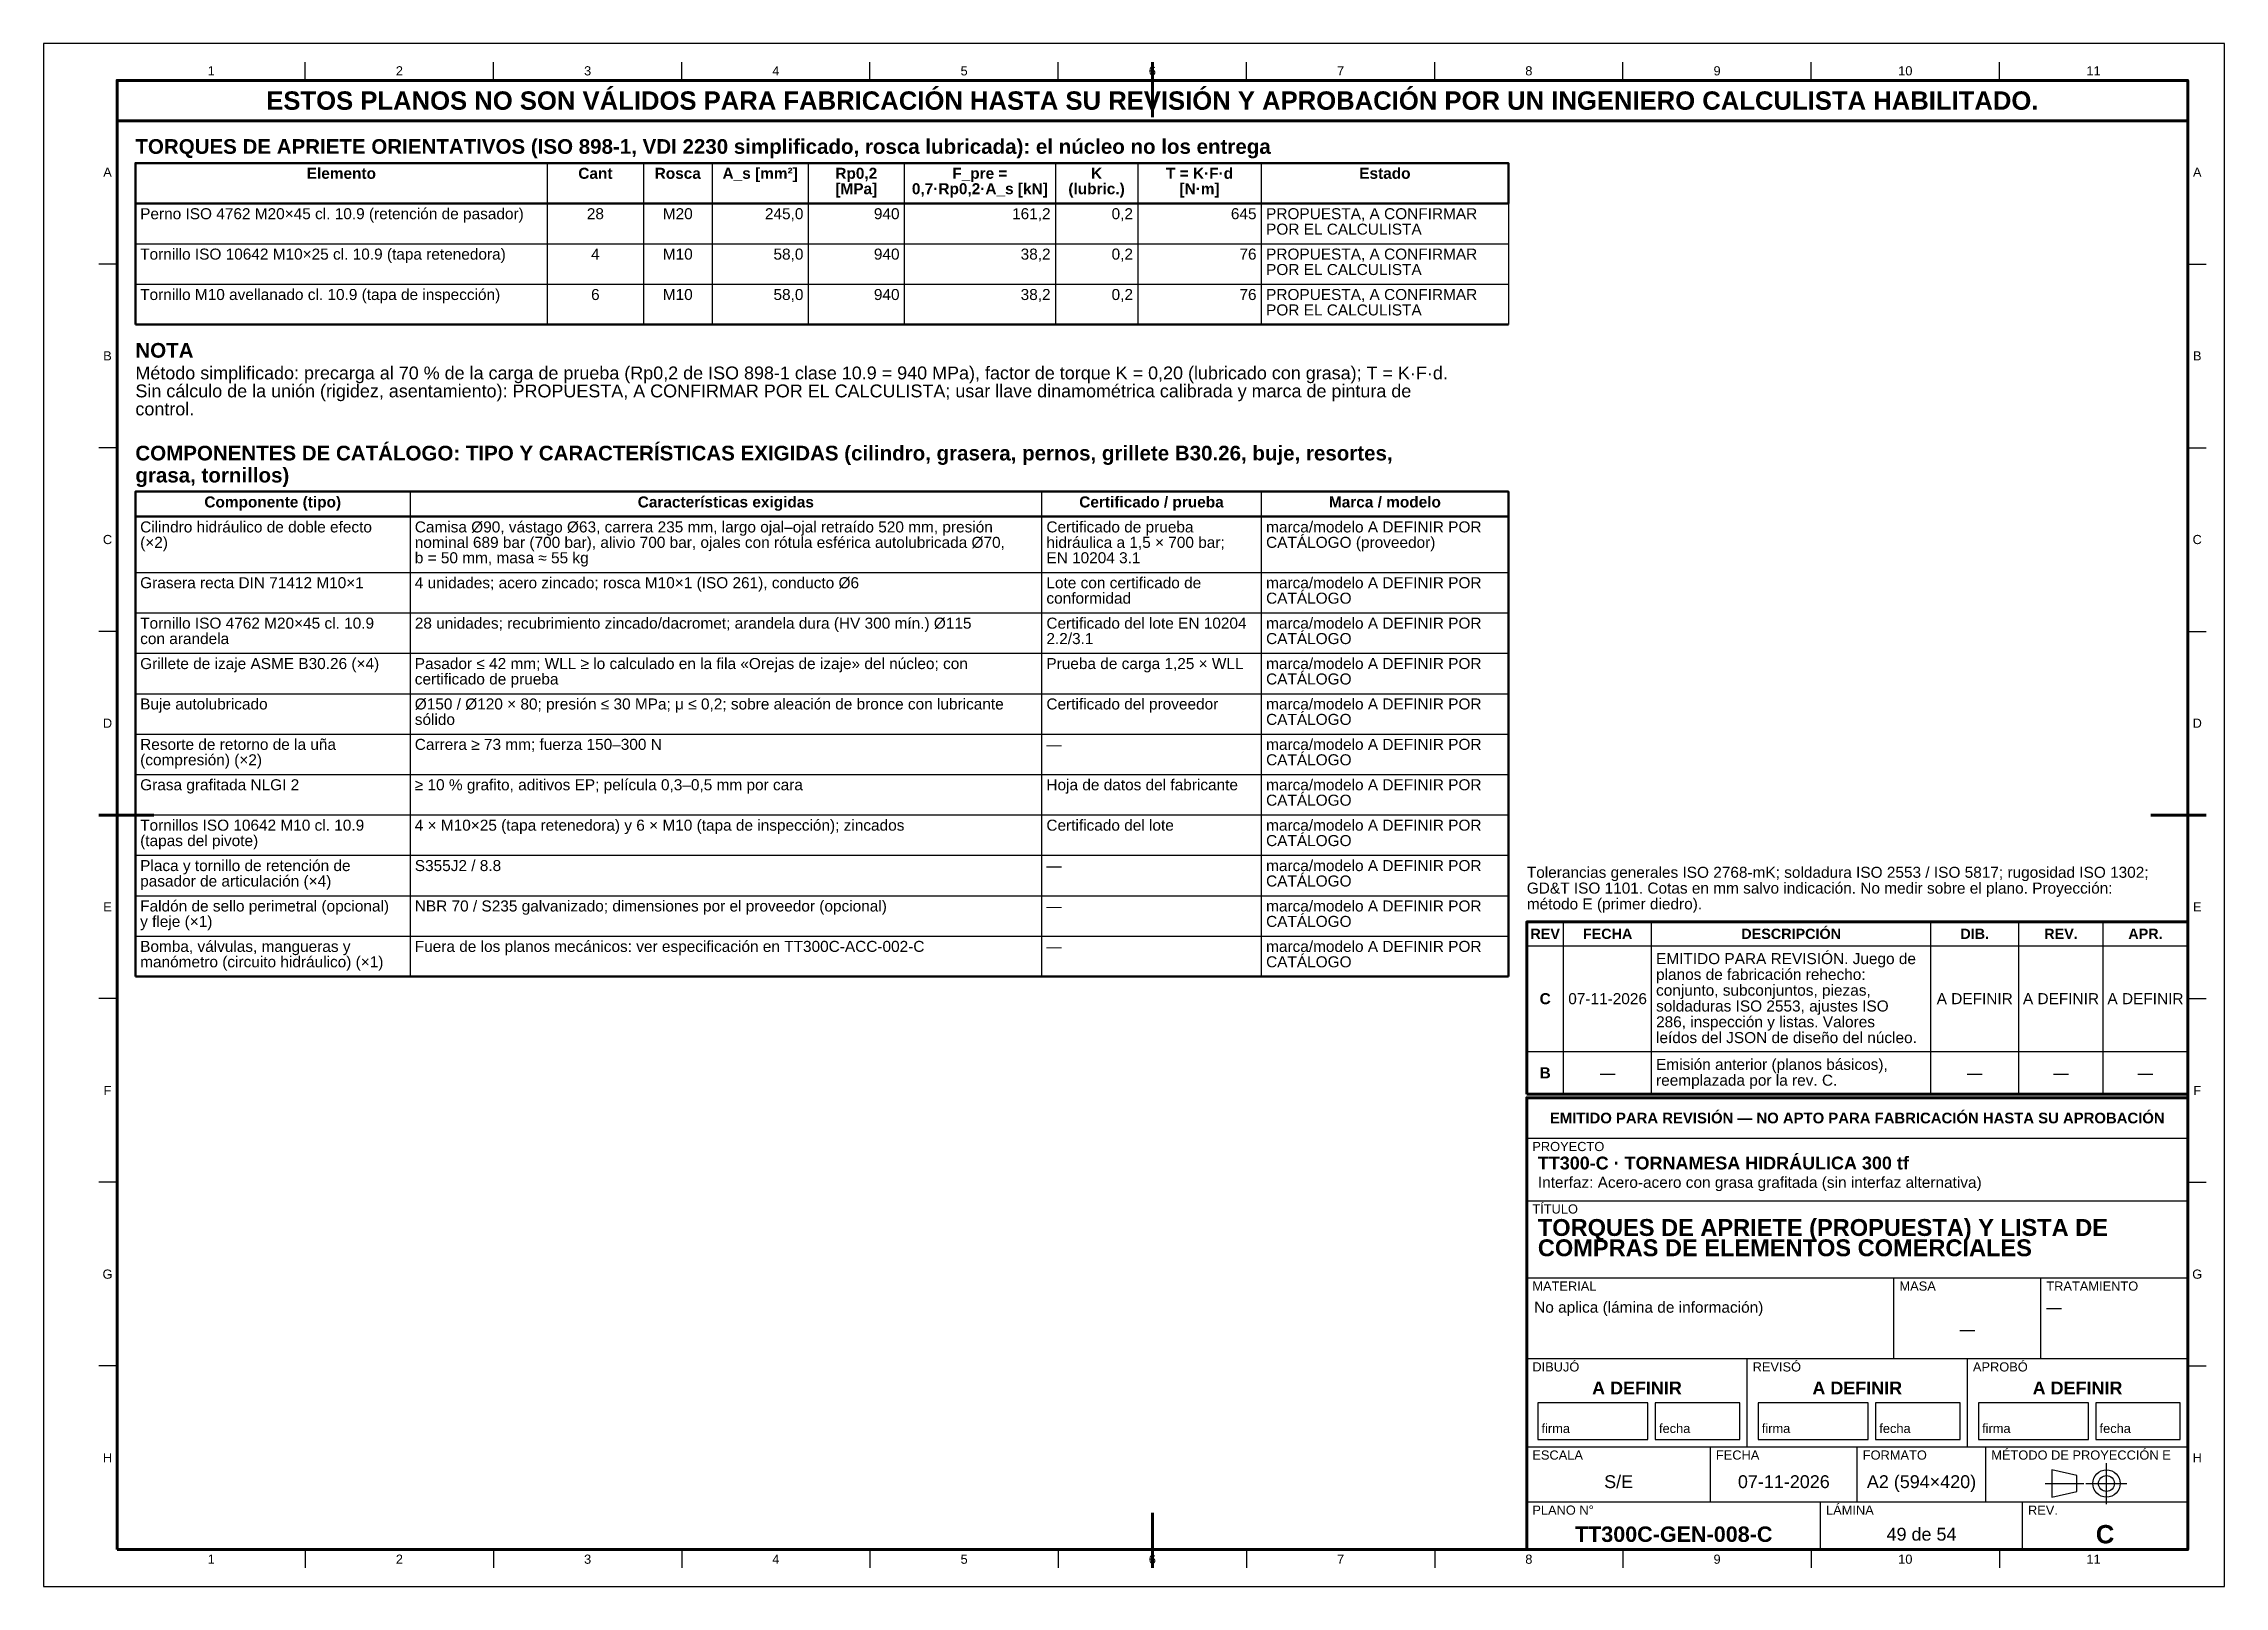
# Model space of a CAD drawing. Header units: millimetres. Extents: x 0 to 594, y 0 to 420.
import ezdxf
from ezdxf.enums import TextEntityAlignment as Align

# ---------------------------------------------------------------- set-up
doc = ezdxf.new("R2010")
doc.units = ezdxf.units.MM
doc.linetypes.add('EJE', pattern=[31, 20, -4, 3, -4])
for name, color, linetype, lineweight in [('EJE', 7, 'EJE', 25), ('FINA', 7, 'CONTINUOUS', 25), ('MARCO', 7, 'CONTINUOUS', 70), ('TXT', 7, 'CONTINUOUS', 25), ('VIS', 7, 'CONTINUOUS', 50)]:
    doc.layers.add(name, color=color, linetype=linetype, lineweight=lineweight)
doc.styles.add('STD', font='LiberationSans-Regular.ttf')
doc.styles.add('STDB', font='LiberationSans-Bold.ttf')

msp = doc.modelspace()

# ---------------------------------------------------------------- linework, layer by layer
at = {"layer": 'EJE'}
for p, q in [((561.88, 22.42), (561.88, 33.58)), ((545.14, 28), (555.68, 28)), ((556.3, 28), (567.46, 28))]:
    msp.add_line(p, q, dxfattribs=at)
at = {"layer": 'FINA'}
for p, q in [((71.27, 410), (71.27, 415)), ((122.55, 410), (122.55, 415)), ((173.82, 410), (173.82, 415)), ((225.09, 410), (225.09, 415)), ((276.36, 410), (276.36, 415)), ((327.64, 410), (327.64, 415)), ((378.91, 410), (378.91, 415)), ((430.18, 410), (430.18, 415)), ((481.45, 410), (481.45, 415)), ((532.73, 410), (532.73, 415)), ((137.2, 387.5), (137.2, 343.5)), ((163.38, 387.5), (163.38, 343.5)), ((182.08, 387.5), (182.08, 343.5)), ((208.26, 387.5), (208.26, 343.5)), ((234.44, 387.5), (234.44, 343.5)), ((275.58, 387.5), (275.58, 343.5)), ((298.02, 387.5), (298.02, 343.5)), ((331.68, 387.5), (331.68, 343.5)), ((399, 387.5), (399, 343.5)), ((25, 376.5), (399, 376.5)), ((25, 365.5), (399, 365.5)), ((20, 360), (15, 360)), ((584, 360), (589, 360)), ((25, 354.5), (399, 354.5)), ((20, 310), (15, 310)), ((584, 310), (589, 310)), ((99.8, 298.03), (99.8, 166.03)), ((271.84, 298.03), (271.84, 166.03)), ((331.68, 298.03), (331.68, 166.03)), ((25, 291.23), (399, 291.23)), ((25, 276.03), (399, 276.03)), ((25, 265.03), (399, 265.03)), ((20, 260), (15, 260)), ((584, 260), (589, 260)), ((25, 254.03), (399, 254.03)), ((25, 243.03), (399, 243.03)), ((25, 232.03), (399, 232.03)), ((25, 221.03), (399, 221.03)), ((20, 210), (15, 210)), ((25, 210.03), (399, 210.03)), ((584, 210), (589, 210)), ((25, 199.03), (399, 199.03)), ((25, 188.03), (399, 188.03)), ((414, 134), (414, 180.9)), ((438, 134), (438, 180.9)), ((514, 134), (514, 180.9)), ((538, 134), (538, 180.9)), ((561, 134), (561, 180.9)), ((25, 177.03), (399, 177.03)), ((404, 174.4), (584, 174.4)), ((20, 160), (15, 160)), ((584, 160), (589, 160)), ((404, 145.6), (584, 145.6)), ((404, 134), (584, 134)), ((404, 133), (584, 133)), ((404, 122), (584, 122)), ((20, 110), (15, 110)), ((584, 110), (589, 110)), ((404, 105), (584, 105)), ((404, 84), (584, 84)), ((504, 62), (504, 84)), ((544, 62), (544, 84)), ((20, 60), (15, 60)), ((404, 62), (584, 62)), ((464, 38), (464, 62)), ((524, 38), (524, 62)), ((584, 60), (589, 60)), ((404, 38), (584, 38)), ((454, 23), (454, 38)), ((494, 23), (494, 38)), ((529, 23), (529, 38)), ((404, 23), (584, 23)), ((484, 10), (484, 23)), ((539, 10), (539, 23)), ((71.27, 10), (71.27, 5)), ((122.55, 10), (122.55, 5)), ((173.82, 10), (173.82, 5)), ((225.09, 10), (225.09, 5)), ((276.36, 10), (276.36, 5)), ((327.64, 10), (327.64, 5)), ((378.91, 10), (378.91, 5)), ((430.18, 10), (430.18, 5)), ((481.45, 10), (481.45, 5)), ((532.73, 10), (532.73, 5))]:
    msp.add_line(p, q, dxfattribs=at)
for points in [[(0, 0), (594, 0), (594, 420), (0, 420)], [(407, 40), (437, 40), (437, 50), (407, 50)], [(439, 40), (462, 40), (462, 50), (439, 50)], [(467, 40), (497, 40), (497, 50), (467, 50)], [(499, 40), (522, 40), (522, 50), (499, 50)], [(527, 40), (557, 40), (557, 50), (527, 50)], [(559, 40), (582, 40), (582, 50), (559, 50)], [(547, 24.28), (553.82, 25.83), (553.82, 30.17), (547, 31.72)]]:
    msp.add_lwpolyline(points, close=True, dxfattribs=at)
for radius in [3.72, 2.17]:
    msp.add_circle((561.88, 28), radius, dxfattribs=at)
at = {"layer": 'MARCO'}
for p, q in [((302, 415), (302, 400)), ((15, 210), (30, 210)), ((589, 210), (574, 210)), ((302, 5), (302, 20))]:
    msp.add_line(p, q, dxfattribs=at)
for points in [[(20, 10), (584, 10), (584, 410), (20, 410)], [(20, 399), (584, 399), (584, 410), (20, 410)], [(404, 134), (584, 134), (584, 180.9), (404, 180.9)], [(404, 10), (584, 10), (584, 133), (404, 133)]]:
    msp.add_lwpolyline(points, close=True, dxfattribs=at)
at = {"layer": 'VIS'}
for p, q in [((25, 387.5), (25, 343.5)), ((25, 343.5), (399, 343.5)), ((25, 298.03), (25, 166.03)), ((399, 298.03), (399, 166.03)), ((25, 166.03), (399, 166.03))]:
    msp.add_line(p, q, dxfattribs=at)
for points in [[(25, 376.5), (399, 376.5), (399, 387.5), (25, 387.5)], [(25, 291.23), (399, 291.23), (399, 298.03), (25, 298.03)]]:
    msp.add_lwpolyline(points, close=True, dxfattribs=at)

# ---------------------------------------------------------------- texts
at = {"layer": 'TXT'}
for s, height, style, p in [('1', 2.5, 'STD', (45.64, 412.6)), ('2', 2.5, 'STD', (96.91, 412.6)), ('3', 2.5, 'STD', (148.18, 412.6)), ('4', 2.5, 'STD', (199.45, 412.6)), ('5', 2.5, 'STD', (250.73, 412.6)), ('6', 2.5, 'STD', (302, 412.6)), ('7', 2.5, 'STD', (353.27, 412.6)), ('8', 2.5, 'STD', (404.55, 412.6)), ('9', 2.5, 'STD', (455.82, 412.6)), ('10', 2.5, 'STD', (507.09, 412.6)), ('11', 2.5, 'STD', (558.36, 412.6)), ('ESTOS PLANOS NO SON VÁLIDOS PARA FABRICACIÓN HASTA SU REVISIÓN Y APROBACIÓN POR UN INGENIERO CALCULISTA HABILITADO.', 5, 'STDB', (302, 404.5)), ('A', 2.5, 'STD', (17.4, 385)), ('Elemento', 3, 'STDB', (81.1, 384.7)), ('Cant', 3, 'STDB', (150.29, 384.7)), ('Rosca', 3, 'STDB', (172.73, 384.7)), ('A_s [mm²]', 3, 'STDB', (195.17, 384.7)), ('Rp0,2', 3, 'STDB', (221.35, 384.7)), ('F_pre =', 3, 'STDB', (255.01, 384.7)), ('K', 3, 'STDB', (286.8, 384.7)), ('T = K·F·d', 3, 'STDB', (314.85, 384.7)), ('Estado', 3, 'STDB', (365.34, 384.7)), ('A', 2.5, 'STD', (586.6, 385)), ('[MPa]', 3, 'STDB', (221.35, 380.5)), ('0,7·Rp0,2·A_s [kN]', 3, 'STDB', (255.01, 380.5)), ('(lubric.)', 3, 'STDB', (286.8, 380.5)), ('[N·m]', 3, 'STDB', (314.85, 380.5)), ('28', 3, 'STD', (150.29, 373.7)), ('M20', 3, 'STD', (172.73, 373.7)), ('4', 3, 'STD', (150.29, 362.7)), ('M10', 3, 'STD', (172.73, 362.7)), ('6', 3, 'STD', (150.29, 351.7)), ('M10', 3, 'STD', (172.73, 351.7)), ('B', 2.5, 'STD', (17.4, 335)), ('B', 2.5, 'STD', (586.6, 335)), ('Componente (tipo)', 3, 'STDB', (62.4, 295.23)), ('Características exigidas', 3, 'STDB', (185.82, 295.23)), ('Certificado / prueba', 3, 'STDB', (301.76, 295.23)), ('Marca / modelo', 3, 'STDB', (365.34, 295.23)), ('C', 2.5, 'STD', (17.4, 285)), ('C', 2.5, 'STD', (586.6, 285)), ('D', 2.5, 'STD', (17.4, 235)), ('D', 2.5, 'STD', (586.6, 235)), ('E', 2.5, 'STD', (17.4, 185)), ('E', 2.5, 'STD', (586.6, 185)), ('REV', 2.8, 'STDB', (409, 177.65)), ('FECHA', 2.8, 'STDB', (426, 177.65)), ('DESCRIPCIÓN', 2.8, 'STDB', (476, 177.65)), ('DIB.', 2.8, 'STDB', (526, 177.65)), ('REV.', 2.8, 'STDB', (549.5, 177.65)), ('APR.', 2.8, 'STDB', (572.5, 177.65)), ('C', 3, 'STDB', (409, 160)), ('07-11-2026', 3, 'STD', (426, 160)), ('A DEFINIR', 3, 'STD', (526, 160)), ('A DEFINIR', 3, 'STD', (549.5, 160)), ('A DEFINIR', 3, 'STD', (572.5, 160)), ('B', 3, 'STDB', (409, 139.8)), ('—', 3, 'STD', (426, 139.8)), ('—', 3, 'STD', (526, 139.8)), ('—', 3, 'STD', (549.5, 139.8)), ('—', 3, 'STD', (572.5, 139.8)), ('F', 2.5, 'STD', (17.4, 135)), ('F', 2.5, 'STD', (586.6, 135)), ('EMITIDO PARA REVISIÓN — NO APTO PARA FABRICACIÓN HASTA SU APROBACIÓN', 2.9, 'STDB', (494, 127.5)), ('G', 2.5, 'STD', (17.4, 85)), ('G', 2.5, 'STD', (586.6, 85)), ('—', 3, 'STD', (524, 70)), ('A DEFINIR', 3.5, 'STDB', (434, 54)), ('A DEFINIR', 3.5, 'STDB', (494, 54)), ('A DEFINIR', 3.5, 'STDB', (554, 54)), ('H', 2.5, 'STD', (17.4, 35)), ('H', 2.5, 'STD', (586.6, 35)), ('S/E', 3.5, 'STD', (429, 28.5)), ('07-11-2026', 3.5, 'STD', (474, 28.5)), ('A2 (594×420)', 3.5, 'STD', (511.5, 28.5)), ('TT300C-GEN-008-C', 4.2, 'STDB', (444, 14.2)), ('49 de 54', 3.5, 'STD', (511.5, 14.2)), ('C', 5, 'STDB', (561.5, 14.2)), ('1', 2.5, 'STD', (45.64, 7.4)), ('2', 2.5, 'STD', (96.91, 7.4)), ('3', 2.5, 'STD', (148.18, 7.4)), ('4', 2.5, 'STD', (199.45, 7.4)), ('5', 2.5, 'STD', (250.73, 7.4)), ('6', 2.5, 'STD', (302, 7.4)), ('7', 2.5, 'STD', (353.27, 7.4)), ('8', 2.5, 'STD', (404.55, 7.4)), ('9', 2.5, 'STD', (455.82, 7.4)), ('10', 2.5, 'STD', (507.09, 7.4)), ('11', 2.5, 'STD', (558.36, 7.4))]:
    msp.add_text(s, height=height, dxfattribs=dict(at, style=style)).set_placement(p, align=Align.MIDDLE_CENTER)
for s, height, style, p in [('TORQUES DE APRIETE ORIENTATIVOS (ISO 898-1, VDI 2230 simplificado, rosca lubricada): el núcleo no los entrega', 4, 'STDB', (25, 394)), ('NOTA', 4, 'STDB', (25, 338.5)), ('Sin cálculo de la unión (rigidez, asentamiento): PROPUESTA, A CONFIRMAR POR EL CALCULISTA; usar llave dinamométrica calibrada y marca de pintura de', 3.5, 'STD', (25, 327.2)), ('Método simplificado: precarga al 70 % de la carga de prueba (Rp0,2 de ISO 898-1 clase 10.9 = 940 MPa), factor de torque K = 0,20 (lubricado con grasa); T = K·F·d.', 3.5, 'STD', (25, 332.1)), ('control.', 3.5, 'STD', (25, 322.3)), ('COMPONENTES DE CATÁLOGO: TIPO Y CARACTERÍSTICAS EXIGIDAS (cilindro, grasera, pernos, grillete B30.26, buje, resortes,', 4, 'STDB', (25, 310.53)), ('grasa, tornillos)', 4, 'STDB', (25, 304.53)), ('EMITIDO PARA REVISIÓN. Juego de', 3, 'STD', (439.2, 172.4)), ('planos de fabricación rehecho:', 3, 'STD', (439.2, 168.1)), ('conjunto, subconjuntos, piezas,', 3, 'STD', (439.2, 163.8)), ('soldaduras ISO 2553, ajustes ISO', 3, 'STD', (439.2, 159.5)), ('286, inspección y listas. Valores', 3, 'STD', (439.2, 155.2)), ('leídos del JSON de diseño del núcleo.', 3, 'STD', (439.2, 150.9)), ('Emisión anterior (planos básicos),', 3, 'STD', (439.2, 143.6)), ('reemplazada por la rev. C.', 3, 'STD', (439.2, 139.3)), ('PROYECTO', 2.5, 'STD', (405.5, 121)), ('TT300-C · TORNAMESA HIDRÁULICA 300 tf', 3.5, 'STDB', (407, 117)), ('Interfaz: Acero-acero con grasa grafitada (sin interfaz alternativa)', 3, 'STD', (407, 111.5)), ('TÍTULO', 2.5, 'STD', (405.5, 104)), ('TORQUES DE APRIETE (PROPUESTA) Y LISTA DE', 4.6, 'STDB', (407, 100)), ('COMPRAS DE ELEMENTOS COMERCIALES', 4.6, 'STDB', (407, 94.48)), ('MATERIAL', 2.5, 'STD', (405.5, 83)), ('No aplica (lámina de información)', 3, 'STD', (406, 77.5)), ('MASA', 2.5, 'STD', (505.5, 83)), ('TRATAMIENTO', 2.5, 'STD', (545.5, 83)), ('—', 3, 'STD', (545.5, 77.5)), ('DIBUJÓ', 2.5, 'STD', (405.5, 61)), ('REVISÓ', 2.5, 'STD', (465.5, 61)), ('APROBÓ', 2.5, 'STD', (525.5, 61)), ('ESCALA', 2.5, 'STD', (405.5, 37)), ('FECHA', 2.5, 'STD', (455.5, 37)), ('FORMATO', 2.5, 'STD', (495.5, 37)), ('MÉTODO DE PROYECCIÓN E', 2.5, 'STD', (530.5, 37)), ('PLANO N°', 2.5, 'STD', (405.5, 22)), ('LÁMINA', 2.5, 'STD', (485.5, 22)), ('REV.', 2.5, 'STD', (540.5, 22))]:
    msp.add_text(s, height=height, dxfattribs=dict(at, style=style)).set_placement(p, align=Align.TOP_LEFT)
at = {"layer": 'TXT', "style": 'STD'}
for s, p in [('Perno ISO 4762 M20×45 cl. 10.9 (retención de pasador)', (26.3, 373.7)), ('PROPUESTA, A CONFIRMAR', (332.98, 373.7)), ('POR EL CALCULISTA', (332.98, 369.5)), ('Tornillo ISO 10642 M10×25 cl. 10.9 (tapa retenedora)', (26.3, 362.7)), ('PROPUESTA, A CONFIRMAR', (332.98, 362.7)), ('POR EL CALCULISTA', (332.98, 358.5)), ('Tornillo M10 avellanado cl. 10.9 (tapa de inspección)', (26.3, 351.7)), ('PROPUESTA, A CONFIRMAR', (332.98, 351.7)), ('POR EL CALCULISTA', (332.98, 347.5)), ('Cilindro hidráulico de doble efecto', (26.3, 288.43)), ('(×2)', (26.3, 284.23)), ('Camisa Ø90, vástago Ø63, carrera 235 mm, largo ojal–ojal retraído 520 mm, presión', (101.1, 288.43)), ('nominal 689 bar (700 bar), alivio 700 bar, ojales con rótula esférica autolubricada Ø70,', (101.1, 284.23)), ('Certificado de prueba', (273.14, 288.43)), ('hidráulica a 1,5 × 700 bar;', (273.14, 284.23)), ('CATÁLOGO (proveedor)', (332.98, 284.23)), ('marca/modelo A DEFINIR POR', (332.98, 288.43)), ('b = 50 mm, masa ≈ 55 kg', (101.1, 280.03)), ('EN 10204 3.1', (273.14, 280.03)), ('Grasera recta DIN 71412 M10×1', (26.3, 273.23)), ('4 unidades; acero zincado; rosca M10×1 (ISO 261), conducto Ø6', (101.1, 273.23)), ('Lote con certificado de', (273.14, 273.23)), ('marca/modelo A DEFINIR POR', (332.98, 273.23)), ('conformidad', (273.14, 269.03)), ('CATÁLOGO', (332.98, 269.03)), ('Tornillo ISO 4762 M20×45 cl. 10.9', (26.3, 262.23)), ('28 unidades; recubrimiento zincado/dacromet; arandela dura (HV 300 mín.) Ø115', (101.1, 262.23)), ('Certificado del lote EN 10204', (273.14, 262.23)), ('marca/modelo A DEFINIR POR', (332.98, 262.23)), ('con arandela', (26.3, 258.03)), ('2.2/3.1', (273.14, 258.03)), ('CATÁLOGO', (332.98, 258.03)), ('Grillete de izaje ASME B30.26 (×4)', (26.3, 251.23)), ('Pasador ≤ 42 mm; WLL ≥ lo calculado en la fila «Orejas de izaje» del núcleo; con', (101.1, 251.23)), ('Prueba de carga 1,25 × WLL', (273.14, 251.23)), ('marca/modelo A DEFINIR POR', (332.98, 251.23)), ('certificado de prueba', (101.1, 247.03)), ('CATÁLOGO', (332.98, 247.03)), ('Buje autolubricado', (26.3, 240.23)), ('sólido', (101.1, 236.03)), ('Ø150 / Ø120 × 80; presión ≤ 30 MPa; μ ≤ 0,2; sobre aleación de bronce con lubricante', (101.1, 240.23)), ('Certificado del proveedor', (273.14, 240.23)), ('CATÁLOGO', (332.98, 236.03)), ('marca/modelo A DEFINIR POR', (332.98, 240.23)), ('(compresión) (×2)', (26.3, 225.03)), ('Resorte de retorno de la uña', (26.3, 229.23)), ('Carrera ≥ 73 mm; fuerza 150–300 N', (101.1, 229.23)), ('—', (273.14, 229.23)), ('CATÁLOGO', (332.98, 225.03)), ('marca/modelo A DEFINIR POR', (332.98, 229.23)), ('Grasa grafitada NLGI 2', (26.3, 218.23)), ('≥ 10 % grafito, aditivos EP; película 0,3–0,5 mm por cara', (101.1, 218.23)), ('Hoja de datos del fabricante', (273.14, 218.23)), ('marca/modelo A DEFINIR POR', (332.98, 218.23)), ('CATÁLOGO', (332.98, 214.03)), ('Tornillos ISO 10642 M10 cl. 10.9', (26.3, 207.23)), ('4 × M10×25 (tapa retenedora) y 6 × M10 (tapa de inspección); zincados', (101.1, 207.23)), ('Certificado del lote', (273.14, 207.23)), ('marca/modelo A DEFINIR POR', (332.98, 207.23)), ('(tapas del pivote)', (26.3, 203.03)), ('CATÁLOGO', (332.98, 203.03)), ('Placa y tornillo de retención de', (26.3, 196.23)), ('S355J2 / 8.8', (101.1, 196.23)), ('marca/modelo A DEFINIR POR', (332.98, 196.23)), ('pasador de articulación (×4)', (26.3, 192.03)), ('—', (273.14, 196.23)), ('CATÁLOGO', (332.98, 192.03)), ('Faldón de sello perimetral (opcional)', (26.3, 185.23)), ('NBR 70 / S235 galvanizado; dimensiones por el proveedor (opcional)', (101.1, 185.23)), ('—', (273.14, 185.23)), ('marca/modelo A DEFINIR POR', (332.98, 185.23)), ('y fleje (×1)', (26.3, 181.03)), ('CATÁLOGO', (332.98, 181.03)), ('Bomba, válvulas, mangueras y', (26.3, 174.23)), ('Fuera de los planos mecánicos: ver especificación en TT300C-ACC-002-C', (101.1, 174.23)), ('—', (273.14, 174.23)), ('CATÁLOGO', (332.98, 170.03)), ('marca/modelo A DEFINIR POR', (332.98, 174.23)), ('manómetro (circuito hidráulico) (×1)', (26.3, 170.03))]:
    msp.add_text(s, height=3, dxfattribs=at).set_placement(p, align=Align.MIDDLE_LEFT)
for s, p in [('245,0', (206.96, 373.7)), ('940', (233.14, 373.7)), ('161,2', (274.28, 373.7)), ('0,2', (296.72, 373.7)), ('645', (330.38, 373.7)), ('58,0', (206.96, 362.7)), ('940', (233.14, 362.7)), ('38,2', (274.28, 362.7)), ('0,2', (296.72, 362.7)), ('76', (330.38, 362.7)), ('58,0', (206.96, 351.7)), ('940', (233.14, 351.7)), ('38,2', (274.28, 351.7)), ('0,2', (296.72, 351.7)), ('76', (330.38, 351.7))]:
    msp.add_text(s, height=3, dxfattribs=at).set_placement(p, align=Align.MIDDLE_RIGHT)
for s, height, p in [('Tolerancias generales ISO 2768-mK; soldadura ISO 2553 / ISO 5817; rugosidad ISO 1302;', 3, (404, 192)), ('GD&T ISO 1101. Cotas en mm salvo indicación. No medir sobre el plano. Proyección:', 3, (404, 187.7)), ('método E (primer diedro).', 3, (404, 183.4)), ('firma', 2.5, (408, 41)), ('fecha', 2.5, (440, 41)), ('firma', 2.5, (468, 41)), ('fecha', 2.5, (500, 41)), ('firma', 2.5, (528, 41)), ('fecha', 2.5, (560, 41))]:
    msp.add_text(s, height=height, dxfattribs=at).set_placement(p, align=Align.BOTTOM_LEFT)

doc.saveas('drawing.dxf')
